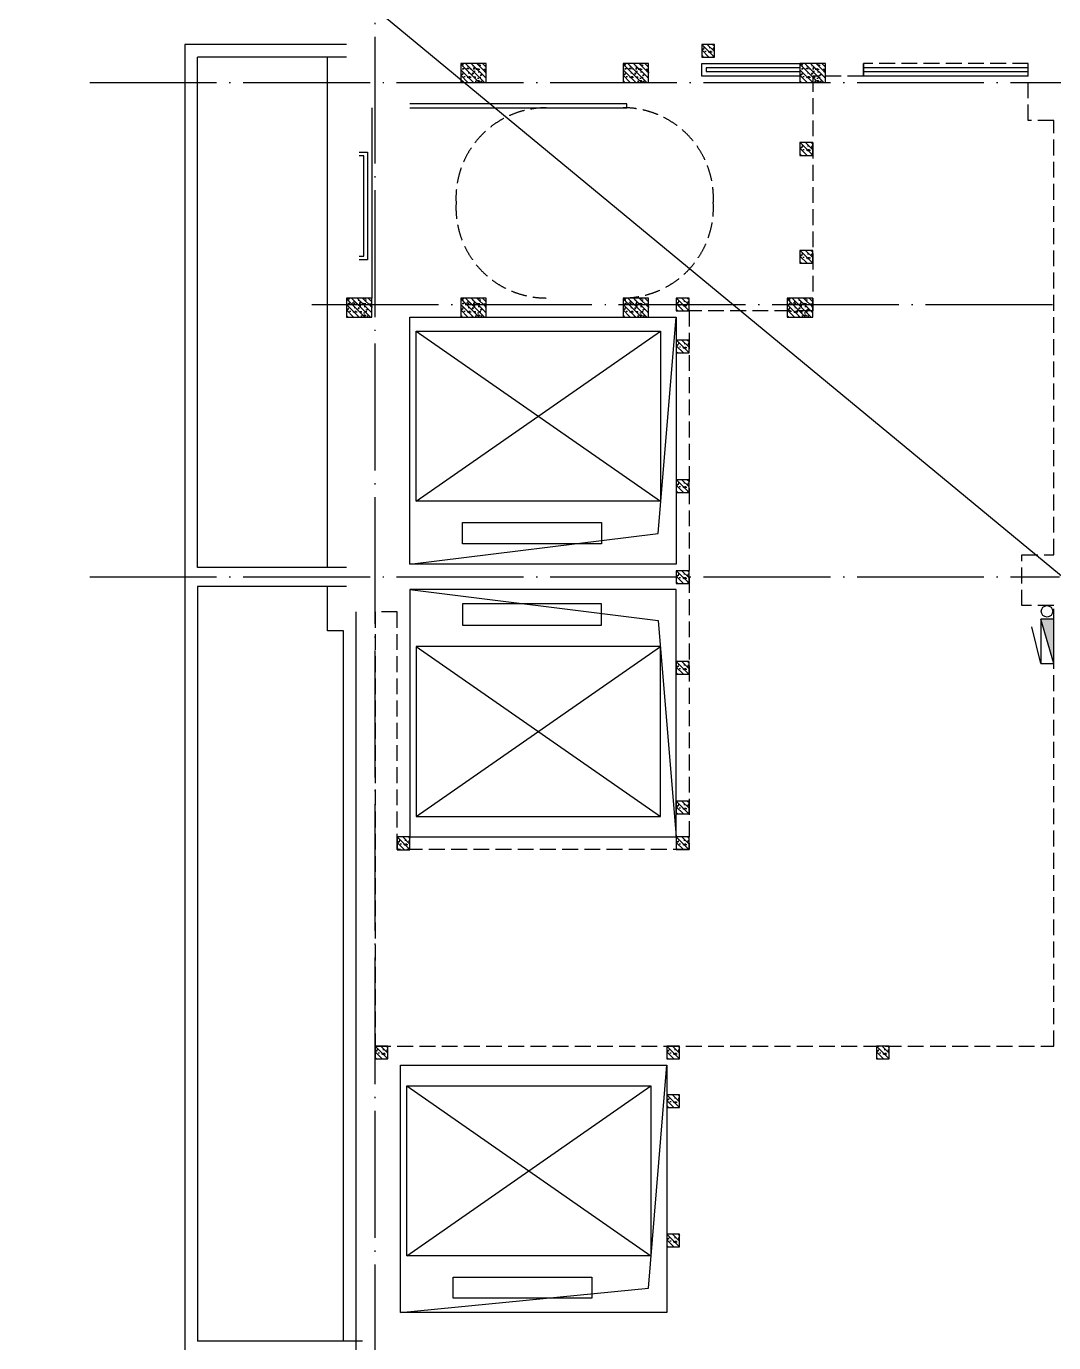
# Model space of a CAD drawing. Extents: x 6843040 to 15500510, y -6507076 to -4940511.
# Drawn here: x 8049001 to 8065200, y -5510377 to -5489617 of the extents above; entities that cross this region are included whole.
import ezdxf

# ---------------------------------------------------------------- set-up
doc = ezdxf.new("R2010")
doc.units = 0
doc.header["$LTSCALE"] = 1000
doc.header["$MEASUREMENT"] = 0
doc.linetypes.add('DASH', pattern=[0.35, 0.25, -0.1])
doc.linetypes.add('DOTE', pattern=[2.42, 2, -0.2, 0.02, -0.2])
for name, color, linetype in [('COLUMN', 10, 'Continuous'), ('DIM_SYMB', 3, 'Continuous'), ('DOTE', 8, 'DOTE'), ('E_LINE_6', 11, 'Continuous'), ('EQUIP_消火栓', 7, 'Continuous'), ('EVTR', 2, 'Continuous'), ('FLOOR', 9, 'Continuous'), ('plan-1', 40, 'Continuous'), ('PUB_HATCH', 8, 'Continuous'), ('RAIL', 163, 'Continuous'), ('STAIR', 2, 'Continuous'), ('VPIPE-消防', 1, 'Continuous'), ('建筑细线', 5, 'Continuous')]:
    doc.layers.add(name, color=color, linetype=linetype)
doc.layers.add('DIM_MODI', color=6, linetype='Continuous', plot=False)

# ---------------------------------------------------------------- blocks, each defined once
blk = doc.blocks.new('2GZ')
at = {"layer": 'PUB_HATCH'}
h = blk.add_hatch(dxfattribs=at)
h.set_pattern_fill('钢筋混凝土', color=256, scale=25, angle=90, style=0)
h.set_pattern_definition([(134.999998, (-1437225.307, 12792.64), (-44.194175, -44.194172), []), (140, (-1437225.3, 12792.64), (15.68804, 179.315045), [18.75, -206.25]), (85, (-1437225.3, 12792.64), (-188.048035, -34.68783), [15, -165]), (190.4514, (-1437224, 12807.58), (-172.35988, 144.62735), [15.93505, -175.28553]), (136.1842, (-1437275.3, 12792.64), (41.37976, 266.81026), [28.125, -309.375]), (186.6356, (-1437271.86, 12814.87), (-243.52946, 233.66568), [23.90257, -262.92825]), (81.1842, (-1437275.3, 12792.64), (-243.52964, 233.6655), [22.5, -247.5]), (111, (-1437262.8, 12817.64), (100.65473, 149.22676), [18.75, -206.25]), (56, (-1437262.8, 12817.64), (-181.28751, 60.82884), [15, -165]), (161.4514, (-1437254.42, 12830.07), (-80.63262, 210.05566), [15.93505, -175.28553]), (127.499998, (-1437225.307, 12792.64), (-83.223463, 3.039967), [0, -163, 0, -167.5, 0, -165.625]), (97.499998, (-1437225.31, 12792.64), (-98.602926, 65.767388), [0, -95.5, 0, -159.25, 0, -63.125]), (57.499998, (-1437225.31, 12736.89), (5.638722, 133.455609), [0, -62.5, 0, -195, 0, -258.75]), (47.499998, (-1437225.31, 12711.89), (-25.02624, 145.796543), [0, -81.25, 0, -129.5, 0, -183.75])])
edge = h.paths.add_edge_path()
edge.add_line((-1130809, 280274), (-1131009, 280274))
edge.add_line((-1130809, 280274), (-1130809, 280474))
edge.add_line((-1130809, 280474), (-1131009, 280474))
edge.add_line((-1131009, 280474), (-1131009, 280274))
h = blk.add_hatch(dxfattribs=at)
h.set_pattern_fill('钢筋混凝土', color=256, scale=25, angle=90, style=0)
h.set_pattern_definition([(134.999998, (-1441025.3, 12392.64), (-44.194175, -44.194172), []), (140, (-1441025.3, 12392.64), (15.68804, 179.315045), [18.75, -206.25]), (85, (-1441025.3, 12392.64), (-188.048035, -34.68783), [15, -165]), (190.4514, (-1441024, 12407.58), (-172.35988, 144.62735), [15.93505, -175.28553]), (136.1842, (-1441075.3, 12392.64), (41.37976, 266.81026), [28.125, -309.375]), (186.6356, (-1441071.85, 12414.87), (-243.52946, 233.66568), [23.90257, -262.92825]), (81.1842, (-1441075.3, 12392.64), (-243.52964, 233.6655), [22.5, -247.5]), (111, (-1441062.8, 12417.64), (100.65473, 149.22676), [18.75, -206.25]), (56, (-1441062.8, 12417.64), (-181.28751, 60.82884), [15, -165]), (161.4514, (-1441054.41, 12430.07), (-80.63262, 210.05566), [15.93505, -175.28553]), (127.499998, (-1441025.3, 12392.64), (-83.223463, 3.039967), [0, -163, 0, -167.5, 0, -165.625]), (97.499998, (-1441025.3, 12392.64), (-98.602926, 65.767388), [0, -95.5, 0, -159.25, 0, -63.125]), (57.499998, (-1441025.3, 12336.89), (5.638722, 133.455609), [0, -62.5, 0, -195, 0, -258.75]), (47.499998, (-1441025.3, 12311.89), (-25.02624, 145.796543), [0, -81.25, 0, -129.5, 0, -183.75])])
edge = h.paths.add_edge_path()
edge.add_line((-1134409, 279874), (-1134809, 279874))
edge.add_line((-1134409, 279874), (-1134409, 280174))
edge.add_line((-1134409, 280174), (-1134809, 280174))
edge.add_line((-1134809, 280174), (-1134809, 279874))
h = blk.add_hatch(dxfattribs=at)
h.set_pattern_fill('钢筋混凝土', color=256, scale=25, angle=90, style=0)
h.set_pattern_definition([(134.999998, (-1438465.3, 12392.64), (-44.194175, -44.194172), []), (140, (-1438465.3, 12392.64), (15.68804, 179.315045), [18.75, -206.25]), (85, (-1438465.3, 12392.64), (-188.048035, -34.68783), [15, -165]), (190.4514, (-1438464, 12407.58), (-172.35988, 144.62735), [15.93505, -175.28553]), (136.1842, (-1438515.3, 12392.64), (41.37976, 266.81026), [28.125, -309.375]), (186.6356, (-1438511.85, 12414.87), (-243.52946, 233.66568), [23.90257, -262.92825]), (81.1842, (-1438515.3, 12392.64), (-243.52964, 233.6655), [22.5, -247.5]), (111, (-1438502.8, 12417.64), (100.65473, 149.22676), [18.75, -206.25]), (56, (-1438502.8, 12417.64), (-181.28751, 60.82884), [15, -165]), (161.4514, (-1438494.41, 12430.07), (-80.63262, 210.05566), [15.93505, -175.28553]), (127.499998, (-1438465.3, 12392.64), (-83.223463, 3.039967), [0, -163, 0, -167.5, 0, -165.625]), (97.499998, (-1438465.3, 12392.64), (-98.602926, 65.767388), [0, -95.5, 0, -159.25, 0, -63.125]), (57.499998, (-1438465.3, 12336.89), (5.638722, 133.455609), [0, -62.5, 0, -195, 0, -258.75]), (47.499998, (-1438465.3, 12311.89), (-25.02624, 145.796543), [0, -81.25, 0, -129.5, 0, -183.75])])
edge = h.paths.add_edge_path()
edge.add_line((-1131849, 279874), (-1132249, 279874))
edge.add_line((-1131849, 279874), (-1131849, 280174))
edge.add_line((-1131849, 280174), (-1132249, 280174))
edge.add_line((-1132249, 280174), (-1132249, 279874))
h = blk.add_hatch(dxfattribs=at)
h.set_pattern_fill('钢筋混凝土', color=256, scale=25, angle=90, style=0)
h.set_pattern_definition([(134.999998, (-1435675.3, 12392.64), (-44.194175, -44.194172), []), (140, (-1435675.3, 12392.64), (15.68804, 179.315045), [18.75, -206.25]), (85, (-1435675.3, 12392.64), (-188.048035, -34.68783), [15, -165]), (190.4514, (-1435674, 12407.58), (-172.35988, 144.62735), [15.93505, -175.28553]), (136.1842, (-1435725.3, 12392.64), (41.37976, 266.81026), [28.125, -309.375]), (186.6356, (-1435721.85, 12414.87), (-243.52946, 233.66568), [23.90257, -262.92825]), (81.1842, (-1435725.3, 12392.64), (-243.52964, 233.6655), [22.5, -247.5]), (111, (-1435712.8, 12417.64), (100.65473, 149.22676), [18.75, -206.25]), (56, (-1435712.8, 12417.64), (-181.28751, 60.82884), [15, -165]), (161.4514, (-1435704.42, 12430.07), (-80.63262, 210.05566), [15.93505, -175.28553]), (127.499998, (-1435675.3, 12392.64), (-83.223463, 3.039967), [0, -163, 0, -167.5, 0, -165.625]), (97.499998, (-1435675.3, 12392.64), (-98.602926, 65.767388), [0, -95.5, 0, -159.25, 0, -63.125]), (57.499998, (-1435675.3, 12336.89), (5.638722, 133.455609), [0, -62.5, 0, -195, 0, -258.75]), (47.499998, (-1435675.3, 12311.89), (-25.02624, 145.796543), [0, -81.25, 0, -129.5, 0, -183.75])])
edge = h.paths.add_edge_path()
edge.add_line((-1129059, 279874), (-1129459, 279874))
edge.add_line((-1129059, 279874), (-1129059, 280174))
edge.add_line((-1129059, 280174), (-1129459, 280174))
edge.add_line((-1129459, 280174), (-1129459, 279874))
h = blk.add_hatch(dxfattribs=at)
h.set_pattern_fill('钢筋混凝土', color=256, scale=25, angle=90, style=0)
h.set_pattern_definition([(134.999998, (-1435675.3, 11242.64), (-44.194175, -44.194172), []), (140, (-1435675.3, 11242.64), (15.68804, 179.315045), [18.75, -206.25]), (85, (-1435675.3, 11242.64), (-188.048035, -34.68783), [15, -165]), (190.4514, (-1435674, 11257.58), (-172.35988, 144.62735), [15.93505, -175.28553]), (136.1842, (-1435725.3, 11242.64), (41.37976, 266.81026), [28.125, -309.375]), (186.6356, (-1435721.85, 11264.87), (-243.52946, 233.66568), [23.90257, -262.92825]), (81.1842, (-1435725.3, 11242.64), (-243.52964, 233.6655), [22.5, -247.5]), (111, (-1435712.8, 11267.64), (100.65473, 149.22676), [18.75, -206.25]), (56, (-1435712.8, 11267.64), (-181.28751, 60.82884), [15, -165]), (161.4514, (-1435704.42, 11280.07), (-80.63262, 210.05566), [15.93505, -175.28553]), (127.499998, (-1435675.3, 11242.64), (-83.223463, 3.039967), [0, -163, 0, -167.5, 0, -165.625]), (97.499998, (-1435675.3, 11242.64), (-98.602926, 65.767388), [0, -95.5, 0, -159.25, 0, -63.125]), (57.499998, (-1435675.3, 11186.89), (5.638722, 133.455609), [0, -62.5, 0, -195, 0, -258.75]), (47.499998, (-1435675.3, 11161.89), (-25.02624, 145.796543), [0, -81.25, 0, -129.5, 0, -183.75])])
edge = h.paths.add_edge_path()
edge.add_line((-1129259, 278724), (-1129459, 278724))
edge.add_line((-1129259, 278724), (-1129259, 278924))
edge.add_line((-1129259, 278924), (-1129459, 278924))
edge.add_line((-1129459, 278924), (-1129459, 278724))
h = blk.add_hatch(dxfattribs=at)
h.set_pattern_fill('钢筋混凝土', color=256, scale=25, angle=90, style=0)
h.set_pattern_definition([(134.999998, (-1435675.3, 9542.64), (-44.194175, -44.194172), []), (140, (-1435675.3, 9542.64), (15.68804, 179.315045), [18.75, -206.25]), (85, (-1435675.3, 9542.64), (-188.048035, -34.68783), [15, -165]), (190.4514, (-1435674, 9557.58), (-172.35988, 144.62735), [15.93505, -175.28553]), (136.1842, (-1435725.3, 9542.64), (41.37976, 266.81026), [28.125, -309.375]), (186.6356, (-1435721.85, 9564.87), (-243.52946, 233.66568), [23.90257, -262.92825]), (81.1842, (-1435725.3, 9542.64), (-243.52964, 233.6655), [22.5, -247.5]), (111, (-1435712.8, 9567.64), (100.65473, 149.22676), [18.75, -206.25]), (56, (-1435712.8, 9567.64), (-181.28751, 60.82884), [15, -165]), (161.4514, (-1435704.42, 9580.07), (-80.63262, 210.05566), [15.93505, -175.28553]), (127.499998, (-1435675.3, 9542.64), (-83.223463, 3.039967), [0, -163, 0, -167.5, 0, -165.625]), (97.499998, (-1435675.3, 9542.64), (-98.602926, 65.767388), [0, -95.5, 0, -159.25, 0, -63.125]), (57.499998, (-1435675.3, 9486.89), (5.638722, 133.455609), [0, -62.5, 0, -195, 0, -258.75]), (47.499998, (-1435675.3, 9461.89), (-25.02624, 145.796543), [0, -81.25, 0, -129.5, 0, -183.75])])
edge = h.paths.add_edge_path()
edge.add_line((-1129259, 277024), (-1129459, 277024))
edge.add_line((-1129259, 277024), (-1129259, 277224))
edge.add_line((-1129259, 277224), (-1129459, 277224))
edge.add_line((-1129459, 277224), (-1129459, 277024))
h = blk.add_hatch(dxfattribs=at)
h.set_pattern_fill('钢筋混凝土', color=256, scale=25, angle=90, style=0)
h.set_pattern_definition([(134.999998, (-1442825.307, 8692.64), (-44.194175, -44.194172), []), (140, (-1442825.3, 8692.64), (15.68804, 179.315045), [18.75, -206.25]), (85, (-1442825.3, 8692.64), (-188.048035, -34.68783), [15, -165]), (190.4514, (-1442824, 8707.58), (-172.35988, 144.62735), [15.93505, -175.28553]), (136.1842, (-1442875.3, 8692.64), (41.37976, 266.81026), [28.125, -309.375]), (186.6356, (-1442871.86, 8714.87), (-243.52946, 233.66568), [23.90257, -262.92825]), (81.1842, (-1442875.3, 8692.64), (-243.52964, 233.6655), [22.5, -247.5]), (111, (-1442862.8, 8717.64), (100.65473, 149.22676), [18.75, -206.25]), (56, (-1442862.8, 8717.64), (-181.28751, 60.82884), [15, -165]), (161.4514, (-1442854.42, 8730.07), (-80.63262, 210.05566), [15.93505, -175.28553]), (127.499998, (-1442825.307, 8692.64), (-83.223463, 3.039967), [0, -163, 0, -167.5, 0, -165.625]), (97.499998, (-1442825.31, 8692.64), (-98.602926, 65.767388), [0, -95.5, 0, -159.25, 0, -63.125]), (57.499998, (-1442825.31, 8636.89), (5.638722, 133.455609), [0, -62.5, 0, -195, 0, -258.75]), (47.499998, (-1442825.31, 8611.89), (-25.02624, 145.796543), [0, -81.25, 0, -129.5, 0, -183.75])])
edge = h.paths.add_edge_path()
edge.add_line((-1136209, 276174), (-1136609, 276174))
edge.add_line((-1136209, 276174), (-1136209, 276474))
edge.add_line((-1136209, 276474), (-1136609, 276474))
edge.add_line((-1136609, 276474), (-1136609, 276174))
h = blk.add_hatch(dxfattribs=at)
h.set_pattern_fill('钢筋混凝土', color=256, scale=25, angle=90, style=0)
h.set_pattern_definition([(134.999998, (-1441025.3, 8692.64), (-44.194175, -44.194172), []), (140, (-1441025.3, 8692.64), (15.68804, 179.315045), [18.75, -206.25]), (85, (-1441025.3, 8692.64), (-188.048035, -34.68783), [15, -165]), (190.4514, (-1441024, 8707.58), (-172.35988, 144.62735), [15.93505, -175.28553]), (136.1842, (-1441075.3, 8692.64), (41.37976, 266.81026), [28.125, -309.375]), (186.6356, (-1441071.85, 8714.87), (-243.52946, 233.66568), [23.90257, -262.92825]), (81.1842, (-1441075.3, 8692.64), (-243.52964, 233.6655), [22.5, -247.5]), (111, (-1441062.8, 8717.64), (100.65473, 149.22676), [18.75, -206.25]), (56, (-1441062.8, 8717.64), (-181.28751, 60.82884), [15, -165]), (161.4514, (-1441054.42, 8730.07), (-80.63262, 210.05566), [15.93505, -175.28553]), (127.499998, (-1441025.3, 8692.64), (-83.223463, 3.039967), [0, -163, 0, -167.5, 0, -165.625]), (97.499998, (-1441025.3, 8692.64), (-98.602926, 65.767388), [0, -95.5, 0, -159.25, 0, -63.125]), (57.499998, (-1441025.3, 8636.89), (5.638722, 133.455609), [0, -62.5, 0, -195, 0, -258.75]), (47.499998, (-1441025.3, 8611.89), (-25.02624, 145.796543), [0, -81.25, 0, -129.5, 0, -183.75])])
edge = h.paths.add_edge_path()
edge.add_line((-1134409, 276174), (-1134809, 276174))
edge.add_line((-1134409, 276174), (-1134409, 276474))
edge.add_line((-1134409, 276474), (-1134809, 276474))
edge.add_line((-1134809, 276474), (-1134809, 276174))
h = blk.add_hatch(dxfattribs=at)
h.set_pattern_fill('钢筋混凝土', color=256, scale=25, angle=90, style=0)
h.set_pattern_definition([(134.999998, (-1438465.3, 8692.64), (-44.194175, -44.194172), []), (140, (-1438465.3, 8692.64), (15.68804, 179.315045), [18.75, -206.25]), (85, (-1438465.3, 8692.64), (-188.048035, -34.68783), [15, -165]), (190.4514, (-1438464, 8707.58), (-172.35988, 144.62735), [15.93505, -175.28553]), (136.1842, (-1438515.3, 8692.64), (41.37976, 266.81026), [28.125, -309.375]), (186.6356, (-1438511.85, 8714.87), (-243.52946, 233.66568), [23.90257, -262.92825]), (81.1842, (-1438515.3, 8692.64), (-243.52964, 233.6655), [22.5, -247.5]), (111, (-1438502.8, 8717.64), (100.65473, 149.22676), [18.75, -206.25]), (56, (-1438502.8, 8717.64), (-181.28751, 60.82884), [15, -165]), (161.4514, (-1438494.42, 8730.07), (-80.63262, 210.05566), [15.93505, -175.28553]), (127.499998, (-1438465.3, 8692.64), (-83.223463, 3.039967), [0, -163, 0, -167.5, 0, -165.625]), (97.499998, (-1438465.3, 8692.64), (-98.602926, 65.767388), [0, -95.5, 0, -159.25, 0, -63.125]), (57.499998, (-1438465.3, 8636.89), (5.638722, 133.455609), [0, -62.5, 0, -195, 0, -258.75]), (47.499998, (-1438465.3, 8611.89), (-25.02624, 145.796543), [0, -81.25, 0, -129.5, 0, -183.75])])
edge = h.paths.add_edge_path()
edge.add_line((-1131849, 276174), (-1132249, 276174))
edge.add_line((-1131849, 276174), (-1131849, 276474))
edge.add_line((-1131849, 276474), (-1132249, 276474))
edge.add_line((-1132249, 276474), (-1132249, 276174))
h = blk.add_hatch(dxfattribs=at)
h.set_pattern_fill('钢筋混凝土', color=256, scale=25, angle=90, style=0)
h.set_pattern_definition([(134.999998, (-1437625.307, 8792.64), (-44.194175, -44.194172), []), (140, (-1437625.3, 8792.64), (15.68804, 179.315045), [18.75, -206.25]), (85, (-1437625.3, 8792.64), (-188.048035, -34.68783), [15, -165]), (190.4514, (-1437624, 8807.58), (-172.35988, 144.62735), [15.93505, -175.28553]), (136.1842, (-1437675.3, 8792.64), (41.37976, 266.81026), [28.125, -309.375]), (186.6356, (-1437671.86, 8814.87), (-243.52946, 233.66568), [23.90257, -262.92825]), (81.1842, (-1437675.3, 8792.64), (-243.52964, 233.6655), [22.5, -247.5]), (111, (-1437662.8, 8817.64), (100.65473, 149.22676), [18.75, -206.25]), (56, (-1437662.8, 8817.64), (-181.28751, 60.82884), [15, -165]), (161.4514, (-1437654.42, 8830.07), (-80.63262, 210.05566), [15.93505, -175.28553]), (127.499998, (-1437625.307, 8792.64), (-83.223463, 3.039967), [0, -163, 0, -167.5, 0, -165.625]), (97.499998, (-1437625.31, 8792.64), (-98.602926, 65.767388), [0, -95.5, 0, -159.25, 0, -63.125]), (57.499998, (-1437625.31, 8736.89), (5.638722, 133.455609), [0, -62.5, 0, -195, 0, -258.75]), (47.499998, (-1437625.31, 8711.89), (-25.02624, 145.796543), [0, -81.25, 0, -129.5, 0, -183.75])])
edge = h.paths.add_edge_path()
edge.add_line((-1131209, 276274), (-1131409, 276274))
edge.add_line((-1131209, 276274), (-1131209, 276474))
edge.add_line((-1131209, 276474), (-1131409, 276474))
edge.add_line((-1131409, 276474), (-1131409, 276274))
h = blk.add_hatch(dxfattribs=at)
h.set_pattern_fill('钢筋混凝土', color=256, scale=25, angle=90, style=0)
h.set_pattern_definition([(134.999998, (-1435875.3, 8692.64), (-44.194175, -44.194172), []), (140, (-1435875.3, 8692.64), (15.68804, 179.315045), [18.75, -206.25]), (85, (-1435875.3, 8692.64), (-188.048035, -34.68783), [15, -165]), (190.4514, (-1435874, 8707.58), (-172.35988, 144.62735), [15.93505, -175.28553]), (136.1842, (-1435925.3, 8692.64), (41.37976, 266.81026), [28.125, -309.375]), (186.6356, (-1435921.85, 8714.87), (-243.52946, 233.66568), [23.90257, -262.92825]), (81.1842, (-1435925.3, 8692.64), (-243.52964, 233.6655), [22.5, -247.5]), (111, (-1435912.8, 8717.64), (100.65473, 149.22676), [18.75, -206.25]), (56, (-1435912.8, 8717.64), (-181.28751, 60.82884), [15, -165]), (161.4514, (-1435904.42, 8730.07), (-80.63262, 210.05566), [15.93505, -175.28553]), (127.499998, (-1435875.3, 8692.64), (-83.223463, 3.039967), [0, -163, 0, -167.5, 0, -165.625]), (97.499998, (-1435875.3, 8692.64), (-98.602926, 65.767388), [0, -95.5, 0, -159.25, 0, -63.125]), (57.499998, (-1435875.3, 8636.89), (5.638722, 133.455609), [0, -62.5, 0, -195, 0, -258.75]), (47.499998, (-1435875.3, 8611.89), (-25.02624, 145.796543), [0, -81.25, 0, -129.5, 0, -183.75])])
edge = h.paths.add_edge_path()
edge.add_line((-1129259, 276174), (-1129659, 276174))
edge.add_line((-1129259, 276174), (-1129259, 276474))
edge.add_line((-1129259, 276474), (-1129659, 276474))
edge.add_line((-1129659, 276474), (-1129659, 276174))
h = blk.add_hatch(dxfattribs=at)
h.set_pattern_fill('钢筋混凝土', color=256, scale=25, angle=90, style=0)
h.set_pattern_definition([(134.999998, (-1437625.307, 8127.64), (-44.194175, -44.194172), []), (140, (-1437625.3, 8127.64), (15.68804, 179.315045), [18.75, -206.25]), (85, (-1437625.3, 8127.64), (-188.048035, -34.68783), [15, -165]), (190.4514, (-1437624, 8142.58), (-172.35988, 144.62735), [15.93505, -175.28553]), (136.1842, (-1437675.3, 8127.64), (41.37976, 266.81026), [28.125, -309.375]), (186.6356, (-1437671.86, 8149.87), (-243.52946, 233.66568), [23.90257, -262.92825]), (81.1842, (-1437675.3, 8127.64), (-243.52964, 233.6655), [22.5, -247.5]), (111, (-1437662.8, 8152.64), (100.65473, 149.22676), [18.75, -206.25]), (56, (-1437662.8, 8152.64), (-181.28751, 60.82884), [15, -165]), (161.4514, (-1437654.42, 8165.07), (-80.63262, 210.05566), [15.93505, -175.28553]), (127.499998, (-1437625.307, 8127.64), (-83.223463, 3.039967), [0, -163, 0, -167.5, 0, -165.625]), (97.499998, (-1437625.31, 8127.64), (-98.602926, 65.767388), [0, -95.5, 0, -159.25, 0, -63.125]), (57.499998, (-1437625.31, 8071.89), (5.638722, 133.455609), [0, -62.5, 0, -195, 0, -258.75]), (47.499998, (-1437625.31, 8046.89), (-25.02624, 145.796543), [0, -81.25, 0, -129.5, 0, -183.75])])
edge = h.paths.add_edge_path()
edge.add_line((-1131209, 275609), (-1131409, 275609))
edge.add_line((-1131209, 275609), (-1131209, 275809))
edge.add_line((-1131209, 275809), (-1131409, 275809))
edge.add_line((-1131409, 275809), (-1131409, 275609))
h = blk.add_hatch(dxfattribs=at)
h.set_pattern_fill('钢筋混凝土', color=256, scale=25, angle=90, style=0)
h.set_pattern_definition([(134.999998, (-1437625.307, 5927.64), (-44.194175, -44.194172), []), (140, (-1437625.3, 5927.64), (15.68804, 179.315045), [18.75, -206.25]), (85, (-1437625.3, 5927.64), (-188.048035, -34.68783), [15, -165]), (190.4514, (-1437624, 5942.58), (-172.35988, 144.62735), [15.93505, -175.28553]), (136.1842, (-1437675.3, 5927.64), (41.37976, 266.81026), [28.125, -309.375]), (186.6356, (-1437671.86, 5949.87), (-243.52946, 233.66568), [23.90257, -262.92825]), (81.1842, (-1437675.3, 5927.64), (-243.52964, 233.6655), [22.5, -247.5]), (111, (-1437662.8, 5952.64), (100.65473, 149.22676), [18.75, -206.25]), (56, (-1437662.8, 5952.64), (-181.28751, 60.82884), [15, -165]), (161.4514, (-1437654.42, 5965.07), (-80.63262, 210.05566), [15.93505, -175.28553]), (127.499998, (-1437625.307, 5927.64), (-83.223463, 3.039967), [0, -163, 0, -167.5, 0, -165.625]), (97.499998, (-1437625.31, 5927.64), (-98.602926, 65.767388), [0, -95.5, 0, -159.25, 0, -63.125]), (57.499998, (-1437625.31, 5871.89), (5.638722, 133.455609), [0, -62.5, 0, -195, 0, -258.75]), (47.499998, (-1437625.31, 5846.89), (-25.02624, 145.796543), [0, -81.25, 0, -129.5, 0, -183.75])])
edge = h.paths.add_edge_path()
edge.add_line((-1131209, 273409), (-1131409, 273409))
edge.add_line((-1131209, 273409), (-1131209, 273609))
edge.add_line((-1131209, 273609), (-1131409, 273609))
edge.add_line((-1131409, 273609), (-1131409, 273409))
h = blk.add_hatch(dxfattribs=at)
h.set_pattern_fill('钢筋混凝土', color=256, scale=25, angle=90, style=0)
h.set_pattern_definition([(134.999998, (-1437625.307, 4492.84), (-44.194175, -44.194172), []), (140, (-1437625.3, 4492.84), (15.68804, 179.315045), [18.75, -206.25]), (85, (-1437625.3, 4492.84), (-188.048035, -34.68783), [15, -165]), (190.4514, (-1437624, 4507.78), (-172.35988, 144.62735), [15.93505, -175.28553]), (136.1842, (-1437675.3, 4492.84), (41.37976, 266.81026), [28.125, -309.375]), (186.6356, (-1437671.86, 4515.07), (-243.52946, 233.66568), [23.90257, -262.92825]), (81.1842, (-1437675.3, 4492.84), (-243.52964, 233.6655), [22.5, -247.5]), (111, (-1437662.8, 4517.84), (100.65473, 149.22676), [18.75, -206.25]), (56, (-1437662.8, 4517.84), (-181.28751, 60.82884), [15, -165]), (161.4514, (-1437654.42, 4530.27), (-80.63262, 210.05566), [15.93505, -175.28553]), (127.499998, (-1437625.307, 4492.84), (-83.223463, 3.039967), [0, -163, 0, -167.5, 0, -165.625]), (97.499998, (-1437625.31, 4492.84), (-98.602926, 65.767388), [0, -95.5, 0, -159.25, 0, -63.125]), (57.499998, (-1437625.31, 4437.09), (5.638722, 133.455609), [0, -62.5, 0, -195, 0, -258.75]), (47.499998, (-1437625.31, 4412.09), (-25.02624, 145.796543), [0, -81.25, 0, -129.5, 0, -183.75])])
edge = h.paths.add_edge_path()
edge.add_line((-1131209, 271974), (-1131409, 271974))
edge.add_line((-1131209, 271974), (-1131209, 272174))
edge.add_line((-1131209, 272174), (-1131409, 272174))
edge.add_line((-1131409, 272174), (-1131409, 271974))
h = blk.add_hatch(dxfattribs=at)
h.set_pattern_fill('钢筋混凝土', color=256, scale=25, angle=90, style=0)
h.set_pattern_definition([(134.999998, (-1437625.307, 3058.04), (-44.194175, -44.194172), []), (140, (-1437625.3, 3058.04), (15.68804, 179.315045), [18.75, -206.25]), (85, (-1437625.3, 3058.04), (-188.048035, -34.68783), [15, -165]), (190.4514, (-1437624, 3072.98), (-172.35988, 144.62735), [15.93505, -175.28553]), (136.1842, (-1437675.3, 3058.04), (41.37976, 266.81026), [28.125, -309.375]), (186.6356, (-1437671.86, 3080.27), (-243.52946, 233.66568), [23.90257, -262.92825]), (81.1842, (-1437675.3, 3058.04), (-243.52964, 233.6655), [22.5, -247.5]), (111, (-1437662.8, 3083.04), (100.65473, 149.22676), [18.75, -206.25]), (56, (-1437662.8, 3083.04), (-181.28751, 60.82884), [15, -165]), (161.4514, (-1437654.42, 3095.47), (-80.63262, 210.05566), [15.93505, -175.28553]), (127.499998, (-1437625.307, 3058.04), (-83.223463, 3.039967), [0, -163, 0, -167.5, 0, -165.625]), (97.499998, (-1437625.31, 3058.04), (-98.602926, 65.767388), [0, -95.5, 0, -159.25, 0, -63.125]), (57.499998, (-1437625.31, 3002.29), (5.638722, 133.455609), [0, -62.5, 0, -195, 0, -258.75]), (47.499998, (-1437625.31, 2977.29), (-25.02624, 145.796543), [0, -81.25, 0, -129.5, 0, -183.75])])
edge = h.paths.add_edge_path()
edge.add_line((-1131209, 270540), (-1131409, 270540))
edge.add_line((-1131209, 270540), (-1131209, 270740))
edge.add_line((-1131209, 270740), (-1131409, 270740))
edge.add_line((-1131409, 270740), (-1131409, 270540))
h = blk.add_hatch(dxfattribs=at)
h.set_pattern_fill('钢筋混凝土', color=256, scale=25, angle=90, style=0)
h.set_pattern_definition([(134.999998, (-1437625.307, 858.04), (-44.194175, -44.194172), []), (140, (-1437625.3, 858.04), (15.68804, 179.315045), [18.75, -206.25]), (85, (-1437625.3, 858.04), (-188.048035, -34.68783), [15, -165]), (190.4514, (-1437624, 872.98), (-172.35988, 144.62735), [15.93505, -175.28553]), (136.1842, (-1437675.3, 858.04), (41.37976, 266.81026), [28.125, -309.375]), (186.6356, (-1437671.86, 880.27), (-243.52946, 233.66568), [23.90257, -262.92825]), (81.1842, (-1437675.3, 858.04), (-243.52964, 233.6655), [22.5, -247.5]), (111, (-1437662.8, 883.04), (100.65473, 149.22676), [18.75, -206.25]), (56, (-1437662.8, 883.04), (-181.28751, 60.82884), [15, -165]), (161.4514, (-1437654.42, 895.47), (-80.63262, 210.05566), [15.93505, -175.28553]), (127.499998, (-1437625.307, 858.04), (-83.223463, 3.039967), [0, -163, 0, -167.5, 0, -165.625]), (97.499998, (-1437625.31, 858.04), (-98.602926, 65.767388), [0, -95.5, 0, -159.25, 0, -63.125]), (57.499998, (-1437625.31, 802.29), (5.638722, 133.455609), [0, -62.5, 0, -195, 0, -258.75]), (47.499998, (-1437625.31, 777.29), (-25.02624, 145.796543), [0, -81.25, 0, -129.5, 0, -183.75])])
edge = h.paths.add_edge_path()
edge.add_line((-1131209, 268340), (-1131409, 268340))
edge.add_line((-1131209, 268340), (-1131209, 268540))
edge.add_line((-1131209, 268540), (-1131409, 268540))
edge.add_line((-1131409, 268540), (-1131409, 268340))
h = blk.add_hatch(dxfattribs=at)
h.set_pattern_fill('钢筋混凝土', color=256, scale=25, angle=90, style=0)
h.set_pattern_definition([(134.999998, (-1442025.307, 292.64), (-44.194175, -44.194172), []), (140, (-1442025.3, 292.64), (15.68804, 179.315045), [18.75, -206.25]), (85, (-1442025.3, 292.64), (-188.048035, -34.68783), [15, -165]), (190.4514, (-1442024, 307.58), (-172.35988, 144.62735), [15.93505, -175.28553]), (136.1842, (-1442075.3, 292.64), (41.37976, 266.81026), [28.125, -309.375]), (186.6356, (-1442071.86, 314.87), (-243.52946, 233.66568), [23.90257, -262.92825]), (81.1842, (-1442075.3, 292.64), (-243.52964, 233.6655), [22.5, -247.5]), (111, (-1442062.8, 317.64), (100.65473, 149.22676), [18.75, -206.25]), (56, (-1442062.8, 317.64), (-181.28751, 60.82884), [15, -165]), (161.4514, (-1442054.42, 330.07), (-80.63262, 210.05566), [15.93505, -175.28553]), (127.499998, (-1442025.307, 292.64), (-83.223463, 3.039967), [0, -163, 0, -167.5, 0, -165.625]), (97.499998, (-1442025.31, 292.64), (-98.602926, 65.767388), [0, -95.5, 0, -159.25, 0, -63.125]), (57.499998, (-1442025.31, 236.89), (5.638722, 133.455609), [0, -62.5, 0, -195, 0, -258.75]), (47.499998, (-1442025.31, 211.89), (-25.02624, 145.796543), [0, -81.25, 0, -129.5, 0, -183.75])])
edge = h.paths.add_edge_path()
edge.add_line((-1135609, 267774), (-1135809, 267774))
edge.add_line((-1135609, 267774), (-1135609, 267974))
edge.add_line((-1135609, 267974), (-1135809, 267974))
edge.add_line((-1135809, 267974), (-1135809, 267774))
h = blk.add_hatch(dxfattribs=at)
h.set_pattern_fill('钢筋混凝土', color=256, scale=25, angle=90, style=0)
h.set_pattern_definition([(134.999998, (-1437625.307, 293.04), (-44.194175, -44.194172), []), (140, (-1437625.3, 293.04), (15.68804, 179.315045), [18.75, -206.25]), (85, (-1437625.3, 293.04), (-188.048035, -34.68783), [15, -165]), (190.4514, (-1437624, 307.98), (-172.35988, 144.62735), [15.93505, -175.28553]), (136.1842, (-1437675.3, 293.04), (41.37976, 266.81026), [28.125, -309.375]), (186.6356, (-1437671.86, 315.27), (-243.52946, 233.66568), [23.90257, -262.92825]), (81.1842, (-1437675.3, 293.04), (-243.52964, 233.6655), [22.5, -247.5]), (111, (-1437662.8, 318.04), (100.65473, 149.22676), [18.75, -206.25]), (56, (-1437662.8, 318.04), (-181.28751, 60.82884), [15, -165]), (161.4514, (-1437654.42, 330.47), (-80.63262, 210.05566), [15.93505, -175.28553]), (127.499998, (-1437625.307, 293.04), (-83.223463, 3.039967), [0, -163, 0, -167.5, 0, -165.625]), (97.499998, (-1437625.31, 293.04), (-98.602926, 65.767388), [0, -95.5, 0, -159.25, 0, -63.125]), (57.499998, (-1437625.31, 237.29), (5.638722, 133.455609), [0, -62.5, 0, -195, 0, -258.75]), (47.499998, (-1437625.31, 212.29), (-25.02624, 145.796543), [0, -81.25, 0, -129.5, 0, -183.75])])
edge = h.paths.add_edge_path()
edge.add_line((-1131209, 267775), (-1131409, 267775))
edge.add_line((-1131209, 267775), (-1131209, 267975))
edge.add_line((-1131209, 267975), (-1131409, 267975))
edge.add_line((-1131409, 267975), (-1131409, 267775))
h = blk.add_hatch(dxfattribs=at)
h.set_pattern_fill('钢筋混凝土', color=256, scale=25, angle=90, style=0)
h.set_pattern_definition([(134.999998, (-1442375.3, -3007.36), (-44.194175, -44.194172), []), (140, (-1442375.3, -3007.36), (15.68804, 179.315045), [18.75, -206.25]), (85, (-1442375.3, -3007.36), (-188.048035, -34.68783), [15, -165]), (190.4514, (-1442374, -2992.42), (-172.35988, 144.62735), [15.93505, -175.28553]), (136.1842, (-1442425.3, -3007.36), (41.37976, 266.81026), [28.125, -309.375]), (186.6356, (-1442421.85, -2985.13), (-243.52946, 233.66568), [23.90257, -262.92825]), (81.1842, (-1442425.3, -3007.36), (-243.52964, 233.6655), [22.5, -247.5]), (111, (-1442412.8, -2982.36), (100.65473, 149.22676), [18.75, -206.25]), (56, (-1442412.8, -2982.36), (-181.28751, 60.82884), [15, -165]), (161.4514, (-1442404.41, -2969.93), (-80.63262, 210.05566), [15.93505, -175.28553]), (127.499998, (-1442375.3, -3007.36), (-83.223463, 3.039967), [0, -163, 0, -167.5, 0, -165.625]), (97.499998, (-1442375.3, -3007.36), (-98.602926, 65.767388), [0, -95.5, 0, -159.25, 0, -63.125]), (57.499998, (-1442375.3, -3063.11), (5.638722, 133.455609), [0, -62.5, 0, -195, 0, -258.75]), (47.499998, (-1442375.3, -3088.11), (-25.02624, 145.796543), [0, -81.25, 0, -129.5, 0, -183.75])])
edge = h.paths.add_edge_path()
edge.add_line((-1135959, 264474), (-1136159, 264474))
edge.add_line((-1135959, 264474), (-1135959, 264674))
edge.add_line((-1135959, 264674), (-1136159, 264674))
edge.add_line((-1136159, 264674), (-1136159, 264474))
h = blk.add_hatch(dxfattribs=at)
h.set_pattern_fill('钢筋混凝土', color=256, scale=25, angle=90, style=0)
h.set_pattern_definition([(134.999998, (-1437775.3, -3007.36), (-44.194175, -44.194172), []), (140, (-1437775.3, -3007.36), (15.68804, 179.315045), [18.75, -206.25]), (85, (-1437775.3, -3007.36), (-188.048035, -34.68783), [15, -165]), (190.4514, (-1437774, -2992.42), (-172.35988, 144.62735), [15.93505, -175.28553]), (136.1842, (-1437825.3, -3007.36), (41.37976, 266.81026), [28.125, -309.375]), (186.6356, (-1437821.85, -2985.13), (-243.52946, 233.66568), [23.90257, -262.92825]), (81.1842, (-1437825.3, -3007.36), (-243.52964, 233.6655), [22.5, -247.5]), (111, (-1437812.8, -2982.36), (100.65473, 149.22676), [18.75, -206.25]), (56, (-1437812.8, -2982.36), (-181.28751, 60.82884), [15, -165]), (161.4514, (-1437804.41, -2969.93), (-80.63262, 210.05566), [15.93505, -175.28553]), (127.499998, (-1437775.3, -3007.36), (-83.223463, 3.039967), [0, -163, 0, -167.5, 0, -165.625]), (97.499998, (-1437775.3, -3007.36), (-98.602926, 65.767388), [0, -95.5, 0, -159.25, 0, -63.125]), (57.499998, (-1437775.3, -3063.11), (5.638722, 133.455609), [0, -62.5, 0, -195, 0, -258.75]), (47.499998, (-1437775.3, -3088.11), (-25.02624, 145.796543), [0, -81.25, 0, -129.5, 0, -183.75])])
edge = h.paths.add_edge_path()
edge.add_line((-1131359, 264474), (-1131559, 264474))
edge.add_line((-1131359, 264474), (-1131359, 264674))
edge.add_line((-1131359, 264674), (-1131559, 264674))
edge.add_line((-1131559, 264674), (-1131559, 264474))
h = blk.add_hatch(dxfattribs=at)
h.set_pattern_fill('钢筋混凝土', color=256, scale=25, angle=90, style=0)
h.set_pattern_definition([(134.999998, (-1434469.49, -3007.36), (-44.194175, -44.194172), []), (140, (-1434469.49, -3007.36), (15.68804, 179.315045), [18.75, -206.25]), (85, (-1434469.49, -3007.36), (-188.048035, -34.68783), [15, -165]), (190.4514, (-1434468.18, -2992.42), (-172.35988, 144.62735), [15.93505, -175.28553]), (136.1842, (-1434519.5, -3007.36), (41.37976, 266.81026), [28.125, -309.375]), (186.6356, (-1434516.04, -2985.13), (-243.52946, 233.66568), [23.90257, -262.92825]), (81.1842, (-1434519.5, -3007.36), (-243.52964, 233.6655), [22.5, -247.5]), (111, (-1434506.99, -2982.36), (100.65473, 149.22676), [18.75, -206.25]), (56, (-1434506.99, -2982.36), (-181.28751, 60.82884), [15, -165]), (161.4514, (-1434498.6, -2969.93), (-80.63262, 210.05566), [15.93505, -175.28553]), (127.499998, (-1434469.49, -3007.36), (-83.223463, 3.039967), [0, -163, 0, -167.5, 0, -165.625]), (97.499998, (-1434469.49, -3007.36), (-98.602926, 65.767388), [0, -95.5, 0, -159.25, 0, -63.125]), (57.499998, (-1434469.49, -3063.11), (5.638722, 133.455609), [0, -62.5, 0, -195, 0, -258.75]), (47.499998, (-1434469.49, -3088.11), (-25.02624, 145.796543), [0, -81.25, 0, -129.5, 0, -183.75])])
edge = h.paths.add_edge_path()
edge.add_line((-1128053, 264474), (-1128253, 264474))
edge.add_line((-1128053, 264474), (-1128053, 264674))
edge.add_line((-1128053, 264674), (-1128253, 264674))
edge.add_line((-1128253, 264674), (-1128253, 264474))
h = blk.add_hatch(dxfattribs=at)
h.set_pattern_fill('钢筋混凝土', color=256, scale=25, angle=90, style=0)
h.set_pattern_definition([(134.999998, (-1437775.3, -3772.36), (-44.194175, -44.194172), []), (140, (-1437775.3, -3772.36), (15.68804, 179.315045), [18.75, -206.25]), (85, (-1437775.3, -3772.36), (-188.048035, -34.68783), [15, -165]), (190.4514, (-1437774, -3757.42), (-172.35988, 144.62735), [15.93505, -175.28553]), (136.1842, (-1437825.3, -3772.36), (41.37976, 266.81026), [28.125, -309.375]), (186.6356, (-1437821.85, -3750.13), (-243.52946, 233.66568), [23.90257, -262.92825]), (81.1842, (-1437825.3, -3772.36), (-243.52964, 233.6655), [22.5, -247.5]), (111, (-1437812.8, -3747.36), (100.65473, 149.22676), [18.75, -206.25]), (56, (-1437812.8, -3747.36), (-181.28751, 60.82884), [15, -165]), (161.4514, (-1437804.41, -3734.93), (-80.63262, 210.05566), [15.93505, -175.28553]), (127.499998, (-1437775.3, -3772.36), (-83.223463, 3.039967), [0, -163, 0, -167.5, 0, -165.625]), (97.499998, (-1437775.3, -3772.36), (-98.602926, 65.767388), [0, -95.5, 0, -159.25, 0, -63.125]), (57.499998, (-1437775.3, -3828.11), (5.638722, 133.455609), [0, -62.5, 0, -195, 0, -258.75]), (47.499998, (-1437775.3, -3853.11), (-25.02624, 145.796543), [0, -81.25, 0, -129.5, 0, -183.75])])
edge = h.paths.add_edge_path()
edge.add_line((-1131359, 263709), (-1131559, 263709))
edge.add_line((-1131359, 263709), (-1131359, 263909))
edge.add_line((-1131359, 263909), (-1131559, 263909))
edge.add_line((-1131559, 263909), (-1131559, 263709))
h = blk.add_hatch(dxfattribs=at)
h.set_pattern_fill('钢筋混凝土', color=256, scale=25, angle=90, style=0)
h.set_pattern_definition([(134.999998, (-1437775.3, -5972.36), (-44.194175, -44.194172), []), (140, (-1437775.3, -5972.36), (15.68804, 179.315045), [18.75, -206.25]), (85, (-1437775.3, -5972.36), (-188.048035, -34.68783), [15, -165]), (190.4514, (-1437774, -5957.42), (-172.35988, 144.62735), [15.93505, -175.28553]), (136.1842, (-1437825.3, -5972.36), (41.37976, 266.81026), [28.125, -309.375]), (186.6356, (-1437821.85, -5950.13), (-243.52946, 233.66568), [23.90257, -262.92825]), (81.1842, (-1437825.3, -5972.36), (-243.52964, 233.6655), [22.5, -247.5]), (111, (-1437812.8, -5947.36), (100.65473, 149.22676), [18.75, -206.25]), (56, (-1437812.8, -5947.36), (-181.28751, 60.82884), [15, -165]), (161.4514, (-1437804.42, -5934.93), (-80.63262, 210.05566), [15.93505, -175.28553]), (127.499998, (-1437775.3, -5972.36), (-83.223463, 3.039967), [0, -163, 0, -167.5, 0, -165.625]), (97.499998, (-1437775.3, -5972.36), (-98.602926, 65.767388), [0, -95.5, 0, -159.25, 0, -63.125]), (57.499998, (-1437775.3, -6028.11), (5.638722, 133.455609), [0, -62.5, 0, -195, 0, -258.75]), (47.499998, (-1437775.3, -6053.11), (-25.02624, 145.796543), [0, -81.25, 0, -129.5, 0, -183.75])])
edge = h.paths.add_edge_path()
edge.add_line((-1131359, 261509), (-1131559, 261509))
edge.add_line((-1131359, 261509), (-1131359, 261709))
edge.add_line((-1131359, 261709), (-1131559, 261709))
edge.add_line((-1131559, 261709), (-1131559, 261509))
at = {"layer": 'COLUMN'}
for points in [[(-1131009, 280274), (-1130809, 280274), (-1130809, 280474), (-1131009, 280474)], [(-1134809, 279874), (-1134409, 279874), (-1134409, 280174), (-1134809, 280174)], [(-1132249, 279874), (-1131849, 279874), (-1131849, 280174), (-1132249, 280174)], [(-1129459, 279874), (-1129059, 279874), (-1129059, 280174), (-1129459, 280174)], [(-1129459, 278724), (-1129259, 278724), (-1129259, 278924), (-1129459, 278924)], [(-1129459, 277024), (-1129259, 277024), (-1129259, 277224), (-1129459, 277224)], [(-1136609, 276174), (-1136209, 276174), (-1136209, 276474), (-1136609, 276474)], [(-1134809, 276174), (-1134409, 276174), (-1134409, 276474), (-1134809, 276474)], [(-1132249, 276174), (-1131849, 276174), (-1131849, 276474), (-1132249, 276474)], [(-1131409, 276274), (-1131209, 276274), (-1131209, 276474), (-1131409, 276474)], [(-1129659, 276174), (-1129259, 276174), (-1129259, 276474), (-1129659, 276474)], [(-1131409, 275609), (-1131209, 275609), (-1131209, 275809), (-1131409, 275809)], [(-1131409, 273409), (-1131209, 273409), (-1131209, 273609), (-1131409, 273609)], [(-1131409, 271974), (-1131209, 271974), (-1131209, 272174), (-1131409, 272174)], [(-1131409, 270540), (-1131209, 270540), (-1131209, 270740), (-1131409, 270740)], [(-1131409, 268340), (-1131209, 268340), (-1131209, 268540), (-1131409, 268540)], [(-1135809, 267774), (-1135609, 267774), (-1135609, 267974), (-1135809, 267974)], [(-1131409, 267775), (-1131209, 267775), (-1131209, 267975), (-1131409, 267975)], [(-1136159, 264474), (-1135959, 264474), (-1135959, 264674), (-1136159, 264674)], [(-1131559, 264474), (-1131359, 264474), (-1131359, 264674), (-1131559, 264674)], [(-1128253, 264474), (-1128053, 264474), (-1128053, 264674), (-1128253, 264674)], [(-1131559, 263709), (-1131359, 263709), (-1131359, 263909), (-1131559, 263909)], [(-1131559, 261509), (-1131359, 261509), (-1131359, 261709), (-1131559, 261709)]]:
    blk.add_lwpolyline(points, close=True, dxfattribs=at)
blk = doc.blocks.new('$TWTSYS$00000508')
for p, q in [((-0.5, 0.5), (0.324, 1.224)), ((-0.5, 0.5), (-0.5, -0.5)), ((-0.5, -0.5), (0.5, 0.5)), ((0.5, 0.5), (-0.5, 0.5)), ((0.5, -0.5), (0.5, 0.5)), ((-0.5, -0.5), (0.5, -0.5))]:
    blk.add_line(p, q)
blk.add_solid([(0.5, -0.5), (0.5, 0.5), (-0.5, -0.5)])
blk = doc.blocks.new('二层排水消防0922')
at = {"layer": 'VPIPE-消防'}
blk.add_circle((8065095, -5498843), 90, dxfattribs=at)
at = {"layer": 'EQUIP_消火栓', "xscale": 700, "yscale": 200, "zscale": 700, "rotation": 89.99999499104365}
blk.add_blockref('$TWTSYS$00000508', (8065100, -5499315), dxfattribs=at)

msp = doc.modelspace()

# ---------------------------------------------------------------- linework, layer by layer
for points in [[(8054050, -5489902), (8051500, -5489902), (8051500, -5550502), (8054200, -5550502)], [(8051699.5, -5498151.8), (8051700, -5490102.7)], [(8054050, -5490102.8), (8051700, -5490102.7)], [(8054050, -5498151.8), (8051699.5, -5498151.8)], [(8051700, -5498451.8), (8051698.7, -5510352)], [(8054050, -5498451.8), (8051700, -5498451.8)], [(8107750, -5550802), (8054200, -5550802), (8054200, -5498852)], [(8054300, -5510352), (8051697.3, -5510352)]]:
    msp.add_lwpolyline(points)
at = {"layer": 'DIM_MODI'}
msp.add_lwpolyline([(8121020.5, -5495427.7), (7717926.7, -5211216.4), (8121020.5, -5544303.1)], dxfattribs=at)
at = {"layer": 'DIM_SYMB'}
for points in [[(8053750, -5498151.8), (8053750, -5490102.8)], [(8054000, -5510352), (8054000, -5499152), (8053750, -5499152), (8053750, -5498451.8)]]:
    msp.add_lwpolyline(points, dxfattribs=at)
at = {"layer": 'DOTE'}
for p, q in [((8054500, -5554702), (8054500, -5485702.5)), ((8050000, -5490502), (8185100, -5490502)), ((8053500, -5494002), (8065300, -5494002)), ((8050000, -5498301.8), (8065292.4, -5498301.8))]:
    msp.add_line(p, q, dxfattribs=at)
at = {"layer": 'E_LINE_6'}
for points in [[(8055050, -5498102), (8055050, -5494202), (8059250, -5494202), (8059250, -5498102), (8055050, -5498102), (8058961.6, -5497615.7), (8059250, -5494202)], [(8055050, -5498501.6), (8055050, -5502401.6), (8059250, -5502401.6), (8059250, -5498501.6), (8055050, -5498501.6), (8058961.6, -5498987.9), (8059250, -5502401.6)], [(8054900, -5509902), (8054900, -5506002), (8059100, -5506002), (8059100, -5509902), (8054900, -5509902), (8058811.6, -5509515.7), (8059100, -5506002)]]:
    msp.add_lwpolyline(points, dxfattribs=at)
at = {"layer": 'EVTR'}
for p, q in [((8055150, -5497107), (8059000, -5494427)), ((8055150, -5494427), (8059000, -5497107)), ((8055150, -5499397), (8059000, -5502077)), ((8055150, -5502077), (8059000, -5499397)), ((8055000, -5509007), (8058850, -5506327)), ((8055000, -5506327), (8058850, -5509007))]:
    msp.add_line(p, q, dxfattribs=at)
for points in [[(8055150, -5494427), (8059000, -5494427), (8059000, -5497107), (8055150, -5497107)], [(8055880, -5497442), (8058070, -5497442), (8058070, -5497777), (8055880, -5497777)], [(8055880, -5499062), (8058070, -5499062), (8058070, -5498727), (8055880, -5498727)], [(8055150, -5502077), (8059000, -5502077), (8059000, -5499397), (8055150, -5499397)], [(8055000, -5506327), (8058850, -5506327), (8058850, -5509007), (8055000, -5509007)], [(8055730, -5509342), (8057920, -5509342), (8057920, -5509677), (8055730, -5509677)]]:
    msp.add_lwpolyline(points, close=True, dxfattribs=at)
at = {"layer": 'FLOOR', "linetype": 'DASH'}
msp.add_lwpolyline([(8054850, -5498852), (8054500, -5498852), (8054500, -5505702), (8065200, -5505702), (8065200, -5498752), (8064700, -5498752), (8064700, -5497952), (8065200, -5497952), (8065200, -5491102), (8064800, -5491102), (8064800, -5490202), (8062200, -5490202), (8062200, -5490402), (8061400, -5490402), (8061400, -5494102), (8059450, -5494102), (8059450, -5502601.6), (8054850, -5502601.6)], close=True, dxfattribs=at)
at = {"layer": 'FLOOR'}
for points in [[(8061200, -5490402), (8059650, -5490402), (8059650, -5490202), (8061200, -5490202)], [(8064800, -5490402), (8062200, -5490402), (8062200, -5490202)], [(8054450, -5490902), (8054450, -5493902)]]:
    msp.add_lwpolyline(points, dxfattribs=at)
at = {"layer": 'FLOOR', "linetype": 'DASH'}
for points in [[(8057200, -5493902, -0.4297216), (8055777, -5492402, -0.4297216), (8057200, -5490902)], [(8058410, -5493901.2, 0.4297216), (8059833, -5492401.2, 0.4297216), (8058410, -5490901.2)]]:
    msp.add_lwpolyline(points, format="xyb", dxfattribs=at)
at = {"layer": 'RAIL'}
for points in [[(8061200, -5490272), (8059720, -5490272), (8059720, -5490332), (8061200, -5490332)], [(8064800, -5490272), (8062200, -5490272), (8062200, -5490332), (8064800, -5490332)], [(8054250, -5491602), (8054380, -5491602), (8054380, -5493302), (8054250, -5493302)], [(8054250, -5493242), (8054320, -5493242), (8054320, -5491662), (8054250, -5491662)]]:
    msp.add_lwpolyline(points, dxfattribs=at)
at = {"layer": 'STAIR'}
msp.add_lwpolyline([(8055050, -5490901.2), (8058470, -5490901.2), (8058470, -5490841.2), (8055050, -5490841.2)], dxfattribs=at)

# ---------------------------------------------------------------- block references
at = {"layer": 'plan-1'}
msp.add_blockref('二层排水消防0922', (0, 0), dxfattribs=at)
at = {"layer": '建筑细线'}
msp.add_blockref('2GZ', (9190659, -5770376.2), dxfattribs=at)

doc.saveas('drawing.dxf')
